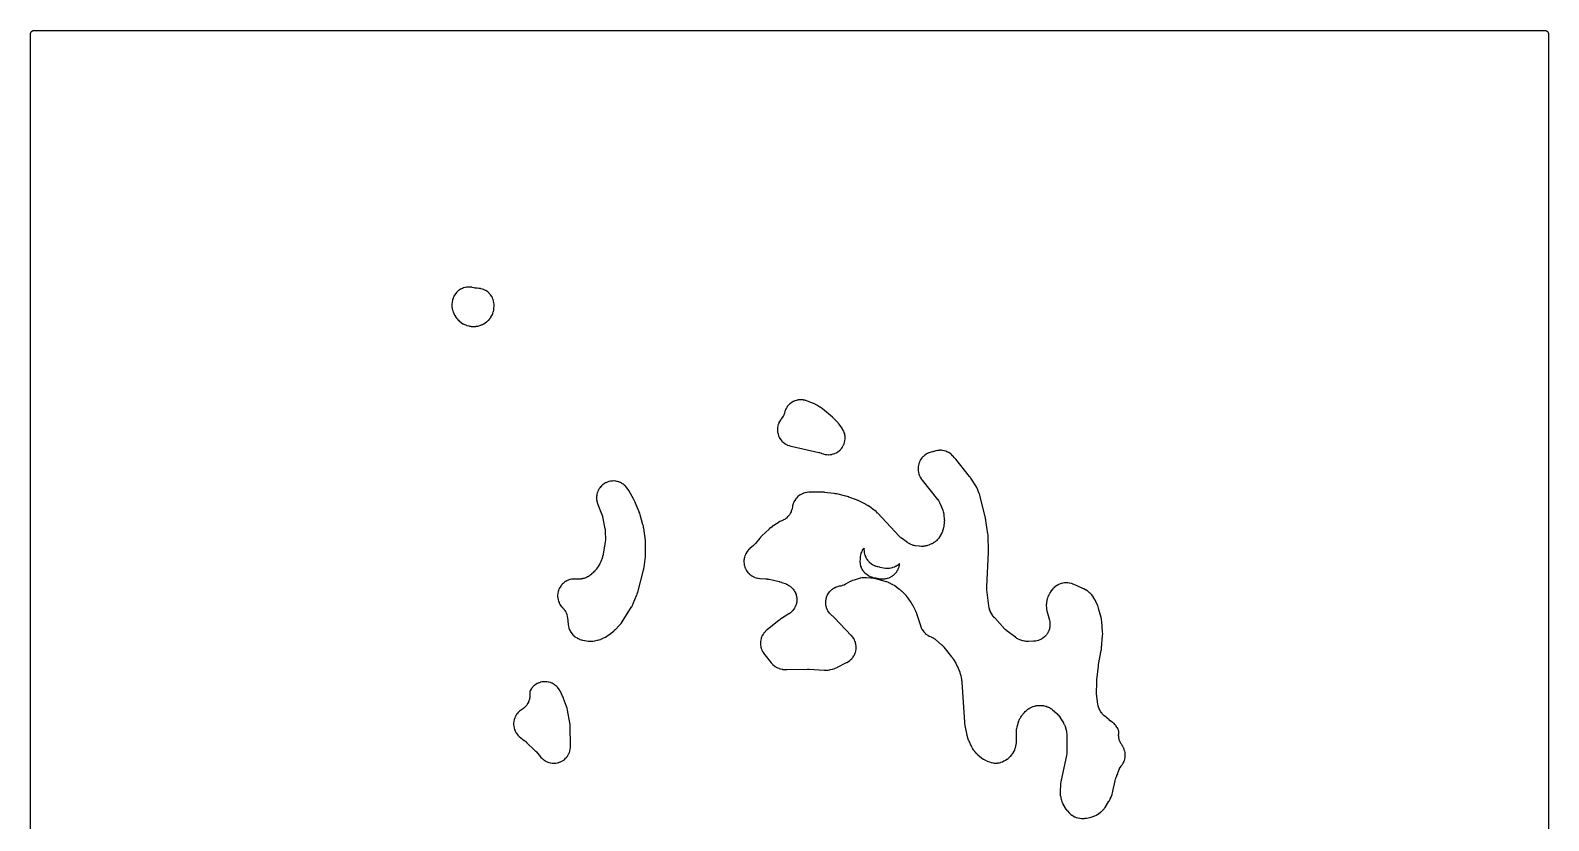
# Model space of a CAD drawing. Header units: millimetres. Extents: x 0 to 300, y 0 to 300.
# Drawn here: x -0.1 to 300.1, y 143.8 to 300.1 of the extents above; entities that cross this region are included whole.
import ezdxf

# ---------------------------------------------------------------- set-up
doc = ezdxf.new("R2010")
doc.units = ezdxf.units.MM
doc.layers.add('CUT', color=7, linetype='CONTINUOUS')

msp = doc.modelspace()

# ---------------------------------------------------------------- linework, layer by layer
at = {"layer": 'CUT'}
msp.add_lwpolyline([(-0.125, 3.375), (-0.125, 296.625), (-0.125, 299.3054), (-0.1202, 299.4033), (-0.1087, 299.4809), (-0.0896, 299.5569), (-0.0632, 299.6308), (-0.0297, 299.7017), (0.0106, 299.7689), (0.0573, 299.8319), (0.11, 299.89), (0.1681, 299.9427), (0.2311, 299.9894), (0.2983, 300.0297), (0.3692, 300.0632), (0.4431, 300.0896), (0.5191, 300.1087), (0.5967, 300.1202), (0.6946, 300.125), (299.3039, 300.125), (299.4018, 300.1202), (299.4794, 300.1087), (299.5555, 300.0896), (299.6293, 300.0632), (299.7002, 300.0297), (299.7674, 299.9894), (299.8304, 299.9427), (299.8885, 299.89), (299.9412, 299.8319), (299.9879, 299.7689), (300.0282, 299.7017), (300.0617, 299.6308), (300.0882, 299.5569), (300.1072, 299.4809), (300.1187, 299.4033), (300.1235, 299.3054), (300.1235, 0.6946)], dxfattribs=at)
for points in [[(83.515, 244.3424), (83.5294, 244.3049), (83.5894, 244.1589), (83.6045, 244.1246), (83.7545, 243.8055), (83.7896, 243.7395), (83.9187, 243.5231), (83.9601, 243.4608), (84.1697, 243.1773), (84.1926, 243.1477), (84.2323, 243.0991), (84.2545, 243.0732), (84.4693, 242.8334), (84.5171, 242.7847), (84.6854, 242.6278), (84.7373, 242.5835), (84.9915, 242.386), (85.0189, 242.3657), (85.0899, 242.3155), (85.121, 242.2946), (85.419, 242.1051), (85.4841, 242.0681), (85.7093, 241.9544), (85.7777, 241.9239), (86.107, 241.7965), (86.1423, 241.7838), (86.2134, 241.7603), (86.2517, 241.7487), (86.6152, 241.6492), (86.6933, 241.6321), (86.959, 241.5887), (87.0385, 241.58), (87.4148, 241.5586), (87.4547, 241.5574), (87.515, 241.5571), (87.5555, 241.558), (87.9371, 241.5768), (88.0177, 241.5851), (88.2873, 241.6274), (88.3666, 241.6443), (88.7355, 241.7434), (88.7743, 241.755), (88.8991, 241.7958), (88.9318, 241.8073), (89.2375, 241.9228), (89.3011, 241.9503), (89.5111, 242.0524), (89.5719, 242.0855), (89.7717, 242.2064), (89.8293, 242.2449), (90.0923, 242.4387), (90.1197, 242.4599), (90.149, 242.4836), (90.1802, 242.5103), (90.4679, 242.7703), (90.5258, 242.8286), (90.71, 243.0354), (90.7613, 243.0997), (90.9221, 243.3252), (90.9661, 243.3946), (91.151, 243.7242), (91.1862, 243.7954), (91.3248, 244.1173), (91.3515, 244.1891), (91.4291, 244.435), (91.4485, 244.509), (91.501, 244.7615), (91.5128, 244.8371), (91.5504, 245.196), (91.5534, 245.2342), (91.5684, 245.5116), (91.5695, 245.55), (91.5707, 245.9113), (91.5671, 245.9879), (91.542, 246.2449), (91.5307, 246.3207), (91.4799, 246.5738), (91.461, 246.6481), (91.3849, 246.8948), (91.3586, 246.9668), (91.2581, 247.2045), (91.2247, 247.2735), (91.1007, 247.5), (91.0606, 247.5653), (90.9144, 247.778), (90.8679, 247.839), (90.701, 248.0359), (90.6486, 248.0919), (90.4627, 248.271), (90.4049, 248.3214), (90.202, 248.4809), (90.1394, 248.5252), (89.9214, 248.6635), (89.8547, 248.7012), (89.6239, 248.8169), (89.5537, 248.8477), (89.3124, 248.9395), (89.2395, 248.9631), (88.9902, 249.0301), (88.9152, 249.0463), (88.6604, 249.0878), (88.5843, 249.0964), (88.2178, 249.1187), (88.1674, 249.1229), (87.9499, 249.1458), (87.8501, 249.1609), (87.6354, 249.203), (87.5861, 249.2138), (87.262, 249.2924), (87.1873, 249.3067), (86.9334, 249.3419), (86.8577, 249.3486), (86.6016, 249.3582), (86.5255, 249.3573), (86.2698, 249.3413), (86.1942, 249.3328), (85.9413, 249.2913), (85.8669, 249.2753), (85.6194, 249.2087), (85.5471, 249.1853), (85.3075, 249.0944), (85.2378, 249.0638), (85.0085, 248.9494), (84.9422, 248.912), (84.7255, 248.7753), (84.6633, 248.7315), (84.4614, 248.5737), (84.4039, 248.5239), (84.2187, 248.3467), (84.1665, 248.2915), (84, 248.0967), (83.9535, 248.0364), (83.8073, 247.826), (83.7671, 247.7614), (83.6427, 247.5374), (83.6091, 247.4691), (83.5077, 247.2337), (83.4811, 247.1624), (83.3736, 246.8228), (83.3536, 246.7456), (83.2753, 246.3628), (83.2631, 246.2804), (83.2373, 246.001), (83.2342, 245.9177), (83.2407, 245.5511), (83.2466, 245.4694), (83.2906, 245.1202), (83.3049, 245.041), (83.367, 244.7774), (83.3896, 244.7002)], [(148.6273, 223.6108), (148.5673, 223.5166), (148.4274, 223.3191), (148.394, 223.2744), (148.2493, 223.0899), (148.2062, 223.029), (148.0711, 222.8169), (148.0342, 222.7521), (147.9206, 222.5278), (147.8902, 222.4596), (147.7991, 222.2253), (147.7756, 222.1544), (147.708, 221.9123), (147.6914, 221.8395), (147.6479, 221.5919), (147.6386, 221.5178), (147.6196, 221.2671), (147.6176, 221.1925), (147.6232, 220.9411), (147.6286, 220.8667), (147.6589, 220.6171), (147.6715, 220.5435), (147.7261, 220.2981), (147.7459, 220.2262), (147.8243, 219.9873), (147.851, 219.9176), (147.9525, 219.6876), (147.986, 219.6208), (148.1095, 219.4019), (148.1493, 219.3387), (148.2938, 219.1329), (148.3396, 219.074), (148.5035, 218.8834), (148.5549, 218.8293), (148.7368, 218.6556), (148.7932, 218.6068), (148.9912, 218.4518), (149.0522, 218.4088), (149.2644, 218.274), (149.3293, 218.2371), (149.5537, 218.1238), (149.6219, 218.0935), (149.8564, 218.0027), (149.9272, 217.9792), (150.2663, 217.885), (150.3025, 217.8759), (155.8061, 216.6338), (155.8208, 216.6304), (155.8577, 216.6215), (155.9391, 216.5988), (156.2519, 216.4988), (156.3252, 216.4726), (156.3336, 216.4693), (156.3432, 216.4654), (156.3433, 216.4654), (156.3764, 216.453), (156.712, 216.3358), (156.7844, 216.3145), (157.0313, 216.255), (157.1054, 216.241), (157.357, 216.2062), (157.4321, 216.1996), (157.6859, 216.19), (157.7613, 216.1908), (158.0148, 216.2064), (158.0897, 216.2147), (158.3404, 216.2553), (158.4142, 216.271), (158.6596, 216.3363), (158.7315, 216.3592), (158.9692, 216.4484), (159.0384, 216.4784), (159.2662, 216.5908), (159.3321, 216.6274), (159.5476, 216.7618), (159.6096, 216.8048), (159.8107, 216.9599), (159.8681, 217.0088), (160.0529, 217.183), (160.1051, 217.2374), (160.2717, 217.4291), (160.3183, 217.4884), (160.4651, 217.6957), (160.5056, 217.7593), (160.6311, 217.9801), (160.6651, 218.0474), (160.7682, 218.2795), (160.7953, 218.3499), (160.8748, 218.5911), (160.8949, 218.6638), (160.9501, 218.9117), (160.9628, 218.986), (160.9933, 219.2381), (160.9986, 219.3134), (161.0038, 219.5673), (161.0017, 219.6427), (160.9817, 219.8959), (160.9721, 219.9706), (160.9272, 220.2206), (160.9102, 220.2941), (160.8408, 220.5384), (160.8166, 220.6098), (160.7232, 220.846), (160.6921, 220.9147), (160.5758, 221.1405), (160.538, 221.2057), (160.3448, 221.5041), (160.3235, 221.5352), (159.997, 221.9884), (159.9827, 222.0076), (159.8181, 222.2215), (159.7878, 222.2585), (159.6101, 222.4617), (159.594, 222.4794), (158.9293, 223.1928), (158.9132, 223.2096), (158.7278, 223.3967), (158.694, 223.4288), (158.4976, 223.6041), (158.48, 223.6194), (156.5544, 225.2351), (156.5323, 225.253), (156.3208, 225.4173), (156.2747, 225.4505), (156.0516, 225.5986), (156.0277, 225.6139), (155.4298, 225.9793), (155.4019, 225.9955), (155.1363, 226.1428), (155.0787, 226.1716), (154.8015, 226.2959), (154.7718, 226.3085), (153.5806, 226.783), (153.5399, 226.7979), (153.152, 226.9273), (153.0683, 226.95), (152.7826, 227.0102), (152.6968, 227.0233), (152.3904, 227.052), (152.3096, 227.0553), (152.0722, 227.0522), (151.9972, 227.0476), (151.746, 227.0194), (151.6718, 227.0073), (151.4245, 226.9545), (151.352, 226.9352), (151.1111, 226.8582), (151.0408, 226.8318), (150.8087, 226.7314), (150.7413, 226.6982), (150.5202, 226.5754), (150.4565, 226.5358), (150.2486, 226.3918), (150.1891, 226.346), (149.9964, 226.1822), (149.9417, 226.1308), (149.7661, 225.9487), (149.7168, 225.8922), (149.56, 225.6937), (149.5165, 225.6326), (149.3801, 225.4196), (149.3427, 225.3545), (149.228, 225.1291), (149.1973, 225.0606), (149.1054, 224.825), (149.0816, 224.7537), (149.0046, 224.4787), (148.9882, 224.4253), (148.9116, 224.1958), (148.8711, 224.0917), (148.7838, 223.8963), (148.7333, 223.7967)], [(141.5053, 196.8348), (141.4659, 196.7717), (141.3439, 196.5526), (141.3109, 196.4859), (141.2109, 196.256), (141.1846, 196.1864), (141.1076, 195.9478), (141.0882, 195.876), (141.0348, 195.631), (141.0226, 195.5576), (140.9935, 195.3086), (140.9885, 195.2343), (140.9838, 194.9837), (140.9861, 194.9093), (141.006, 194.6594), (141.0156, 194.5856), (141.0598, 194.3388), (141.0765, 194.2663), (141.1447, 194.025), (141.1685, 193.9545), (141.2599, 193.721), (141.2904, 193.6531), (141.4043, 193.4298), (141.4413, 193.3652), (141.5764, 193.1541), (141.6196, 193.0934), (141.7748, 192.8965), (141.8236, 192.8404), (141.9973, 192.6595), (142.0514, 192.6085), (142.242, 192.4455), (142.3008, 192.4), (142.5064, 192.2564), (142.5694, 192.2169), (142.788, 192.0941), (142.8546, 192.0609), (143.0842, 191.9601), (143.1537, 191.9336), (143.392, 191.8558), (143.4638, 191.8362), (143.7086, 191.782), (143.782, 191.7695), (144.1304, 191.7276), (144.1674, 191.7241), (145.318, 191.6425), (145.3595, 191.6388), (145.5601, 191.6172), (145.6015, 191.612), (145.6802, 191.6006), (145.7214, 191.5938), (145.9199, 191.5576), (145.9608, 191.5493), (147.9441, 191.1116), (147.9639, 191.1071), (148.0267, 191.092), (148.111, 191.0684), (148.4216, 190.9682), (148.487, 190.9449), (149.3099, 190.6231), (149.3626, 190.6009), (149.5885, 190.4992), (149.6903, 190.4471), (149.88, 190.3376), (149.9761, 190.2755), (150.1539, 190.1475), (150.2433, 190.0762), (150.4074, 189.931), (150.4891, 189.8511), (150.6379, 189.6902), (150.7112, 189.6025), (150.8431, 189.4275), (150.9072, 189.3329), (151.0209, 189.1456), (151.0753, 189.045), (151.1696, 188.8472), (151.2136, 188.7417), (151.2877, 188.5355), (151.3209, 188.4261), (151.3739, 188.2135), (151.396, 188.1013), (151.4274, 187.8845), (151.4382, 187.7706), (151.4477, 187.5518), (151.447, 187.4374), (151.4346, 187.2187), (151.4224, 187.105), (151.3881, 186.8886), (151.3646, 186.7767), (151.3088, 186.5648), (151.2742, 186.4558), (151.1975, 186.2506), (151.1521, 186.1457), (151.0552, 185.9492), (150.9996, 185.8493), (150.8835, 185.6635), (150.8181, 185.5696), (150.684, 185.3964), (150.6095, 185.3096), (150.4587, 185.1507), (150.3759, 185.0718), (150.2099, 184.9288), (150.1197, 184.8586), (149.9168, 184.7165), (149.8691, 184.6849), (148.4266, 183.7792), (148.4091, 183.7679), (148.213, 183.6371), (148.179, 183.6131), (147.9903, 183.4718), (147.9738, 183.4591), (145.5781, 181.5596), (145.5486, 181.535), (145.2764, 181.2958), (145.2213, 181.2422), (145.0452, 181.0526), (144.9958, 180.9938), (144.8396, 180.7874), (144.7965, 180.7238), (144.662, 180.5027), (144.6254, 180.4351), (144.5139, 180.2015), (144.4844, 180.1306), (144.3971, 179.8869), (144.3749, 179.8133), (144.3126, 179.5621), (144.2979, 179.4867), (144.2613, 179.2305), (144.2543, 179.154), (144.2438, 178.8954), (144.2446, 178.8185), (144.2602, 178.5602), (144.2688, 178.4838), (144.3104, 178.2284), (144.3266, 178.1532), (144.3939, 177.9033), (144.4176, 177.8302), (144.5097, 177.5883), (144.5407, 177.518), (144.6567, 177.2867), (144.6946, 177.2198), (144.8335, 177.0014), (144.8779, 176.9387), (145.1259, 176.6241), (145.1278, 176.6217), (146.3785, 175.048), (146.4013, 175.0207), (146.6174, 174.7734), (146.6658, 174.7229), (146.8366, 174.5604), (146.8894, 174.5146), (147.0745, 174.3685), (147.1313, 174.3277), (147.329, 174.1993), (147.3893, 174.1639), (147.5979, 174.0542), (147.6613, 174.0245), (147.8791, 173.9345), (147.9449, 173.9107), (148.1701, 173.8411), (148.2378, 173.8235), (148.5606, 173.7554), (148.595, 173.749), (148.693, 173.733), (148.728, 173.7281), (149.0587, 173.6898), (149.1291, 173.6849), (149.4619, 173.6774), (149.4972, 173.6774), (153.5257, 173.7741), (153.5422, 173.7743), (153.6181, 173.775), (153.6426, 173.775), (153.6856, 173.7745), (153.6958, 173.7743), (153.7494, 173.7732), (153.766, 173.7728), (153.8418, 173.7701), (153.8662, 173.7689), (153.9092, 173.7665), (153.9194, 173.7659), (156.8544, 173.5725), (156.892, 173.571), (157.2468, 173.5652), (157.3221, 173.5677), (157.5748, 173.5887), (157.6494, 173.5986), (157.9984, 173.6628), (158.0352, 173.6706), (158.4863, 173.7769), (158.5308, 173.7888), (158.9466, 173.9138), (159.033, 173.9457), (159.4306, 174.1201), (159.4722, 174.1399), (161.3001, 175.0777), (161.3328, 175.0955), (161.6363, 175.2705), (161.6988, 175.3108), (161.9025, 175.4564), (161.9607, 175.5025), (162.1492, 175.6673), (162.2027, 175.7189), (162.3741, 175.9014), (162.4223, 175.958), (162.5751, 176.1563), (162.6175, 176.2173), (162.7502, 176.4296), (162.7865, 176.4944), (162.8978, 176.7187), (162.9276, 176.7868), (163.0165, 177.0208), (163.0394, 177.0915), (163.105, 177.3331), (163.121, 177.4057), (163.1627, 177.6525), (163.1715, 177.7263), (163.1889, 177.9761), (163.1904, 178.0504), (163.1833, 178.3006), (163.1776, 178.3747), (163.1461, 178.6231), (163.1332, 178.6963), (163.0776, 178.9404), (163.0575, 179.0119), (162.9784, 179.2494), (162.9514, 179.3187), (162.8494, 179.5473), (162.8159, 179.6137), (162.6921, 179.8312), (162.6522, 179.894), (162.5077, 180.0984), (162.4619, 180.1569), (162.2327, 180.4219), (162.2077, 180.4494), (158.8751, 183.9418), (158.8504, 183.9666), (158.6123, 184.1941), (158.5597, 184.24), (158.4391, 184.3357), (158.3952, 184.3724), (158.2093, 184.5358), (158.1273, 184.6155), (157.9782, 184.7757), (157.9046, 184.8632), (157.7723, 185.0376), (157.7079, 185.132), (157.5936, 185.3188), (157.539, 185.4191), (157.4441, 185.6164), (157.3997, 185.7217), (157.325, 185.9275), (157.2915, 186.0368), (157.2377, 186.249), (157.2153, 186.3611), (157.1831, 186.5776), (157.172, 186.6913), (157.1616, 186.91), (157.1619, 187.0243), (157.1735, 187.2429), (157.1853, 187.3566), (157.2187, 187.573), (157.2418, 187.6849), (157.2967, 187.8968), (157.3309, 188.0059), (157.4068, 188.2112), (157.4517, 188.3163), (157.5477, 188.5131), (157.6029, 188.6131), (157.7182, 188.7992), (157.7832, 188.8932), (157.9165, 189.0669), (157.9905, 189.1539), (158.1406, 189.3134), (158.223, 189.3926), (158.3882, 189.5362), (158.4781, 189.6067), (158.6569, 189.7331), (158.7535, 189.7942), (158.944, 189.902), (159.0462, 189.9532), (159.2466, 190.0414), (159.3533, 190.0822), (159.5615, 190.1498), (159.6719, 190.1797), (159.9138, 190.2322), (159.9699, 190.2429), (160.1152, 190.267), (160.1868, 190.2824), (160.4252, 190.3458), (160.495, 190.3681), (160.7262, 190.4542), (160.7935, 190.4831), (161.104, 190.6342), (161.1365, 190.651), (162.0447, 191.1486), (162.1042, 191.1789), (162.3655, 191.3028), (162.4893, 191.3528), (162.7633, 191.4453), (162.8272, 191.4648), (164.0637, 191.8027), (164.1243, 191.8175), (164.3884, 191.8744), (164.5116, 191.8939), (164.7492, 191.9184), (164.8738, 191.9244), (165.1439, 191.9225), (165.2063, 191.9204), (166.1046, 191.865), (166.1235, 191.8637), (166.1932, 191.8582), (166.2555, 191.8516), (166.438, 191.8272), (166.5253, 191.812), (166.7071, 191.7731), (166.7592, 191.7606), (166.7917, 191.7521), (166.8026, 191.7491), (169.0486, 191.1329), (169.0641, 191.1285), (169.1032, 191.1172), (169.1891, 191.0885), (169.5182, 190.9641), (169.5951, 190.9318), (169.6038, 190.9278), (169.6125, 190.9237), (170.2639, 190.6146), (170.2789, 190.6074), (170.3166, 190.5888), (170.3988, 190.5441), (170.7106, 190.3573), (170.7828, 190.3103), (170.7909, 190.3045), (170.799, 190.2988), (171.6441, 189.6904), (171.6576, 189.6805), (171.6916, 189.6554), (171.7647, 189.5962), (172.0391, 189.355), (172.102, 189.2954), (172.109, 189.2882), (172.1159, 189.2811), (172.9197, 188.4436), (172.9335, 188.4291), (172.9767, 188.3824), (173.0329, 188.317), (173.2329, 188.0655), (173.2738, 188.0107), (173.9954, 186.9821), (174.0167, 186.9506), (174.1172, 186.7966), (174.1374, 186.7644), (174.1746, 186.7032), (174.1936, 186.6706), (174.2831, 186.5113), (174.3011, 186.478), (174.9143, 185.2963), (174.9215, 185.2822), (174.9394, 185.2465), (174.976, 185.1656), (175.1063, 184.8459), (175.1344, 184.7691), (175.1373, 184.7601), (175.1402, 184.7512), (175.8883, 182.3901), (175.901, 182.3533), (176.0297, 182.0093), (176.0607, 181.9379), (176.1773, 181.7029), (176.2155, 181.635), (176.3555, 181.4132), (176.4004, 181.3495), (176.5625, 181.1432), (176.6136, 181.0845), (176.7959, 180.8959), (176.8528, 180.8427), (177.0535, 180.6737), (177.1155, 180.6266), (177.3324, 180.4791), (177.399, 180.4386), (177.6298, 180.314), (177.7002, 180.2806), (178.0136, 180.1508), (178.0691, 180.1261), (178.3067, 180.0125), (178.4135, 179.9543), (178.6117, 179.8321), (178.7116, 179.7629), (178.9198, 179.6016), (178.9669, 179.5631), (180.0819, 178.5997), (180.0945, 178.5887), (180.126, 178.5606), (180.1937, 178.4952), (180.4459, 178.2303), (180.5032, 178.1653), (180.5095, 178.1576), (180.5158, 178.1499), (182.0492, 176.2387), (182.0743, 176.2062), (182.1928, 176.0471), (182.2168, 176.0137), (182.2612, 175.9493), (182.2839, 175.9151), (182.3907, 175.7479), (182.4122, 175.7129), (182.8725, 174.9309), (182.891, 174.8984), (182.9775, 174.7397), (182.9949, 174.7065), (183.027, 174.6428), (183.0433, 174.6091), (183.1192, 174.445), (183.1344, 174.4108), (183.6534, 173.186), (183.6609, 173.1679), (183.6879, 173.101), (183.7104, 173.0404), (183.7714, 172.8605), (183.7973, 172.7728), (183.8441, 172.5868), (183.8564, 172.5328), (183.8632, 172.4989), (183.8654, 172.4875), (184.0113, 171.7206), (184.0173, 171.6863), (184.0438, 171.5196), (184.0487, 171.4851), (184.0572, 171.419), (184.061, 171.3843), (184.0772, 171.2164), (184.0801, 171.1816), (184.5974, 163.302), (184.5994, 163.2776), (184.6264, 163.002), (184.6328, 162.9534), (184.6775, 162.6802), (184.6818, 162.6561), (185.0595, 160.7386), (185.0697, 160.6941), (185.1781, 160.2776), (185.2064, 160.1908), (185.3639, 159.7904), (185.3819, 159.7484), (186.0133, 158.3892), (186.0281, 158.3592), (186.1736, 158.079), (186.207, 158.021), (186.3282, 157.8307), (186.3667, 157.7759), (186.559, 157.5256), (186.58, 157.4995), (186.6762, 157.3851), (186.6998, 157.3583), (186.9285, 157.111), (186.9794, 157.0609), (187.2303, 156.8362), (187.2574, 156.813), (187.9636, 156.2379), (187.996, 156.2129), (188.3073, 155.9861), (188.3758, 155.9416), (188.6143, 155.8044), (188.6872, 155.7675), (189.0397, 155.6124), (189.0775, 155.5969), (189.5213, 155.4295), (189.5553, 155.4176), (189.8784, 155.3129), (189.9479, 155.2939), (190.1847, 155.2413), (190.2557, 155.229), (190.4964, 155.1991), (190.5682, 155.1936), (190.8107, 155.1865), (190.8827, 155.1879), (191.1248, 155.2038), (191.1964, 155.212), (191.4359, 155.2507), (191.5064, 155.2656), (191.7411, 155.3269), (191.8098, 155.3484), (192.0377, 155.4316), (192.1041, 155.4595), (192.4106, 155.6056), (192.4427, 155.6219), (192.7038, 155.7619), (192.7329, 155.7783), (193.0034, 155.9391), (193.0592, 155.9757), (193.2417, 156.1071), (193.2941, 156.1485), (193.4644, 156.2954), (193.5129, 156.3412), (193.7322, 156.5669), (193.755, 156.5913), (193.8806, 156.7326), (193.9036, 156.7596), (194.114, 157.0196), (194.156, 157.0768), (194.2884, 157.2757), (194.3249, 157.3366), (194.4381, 157.547), (194.4688, 157.611), (194.5619, 157.831), (194.5865, 157.8976), (194.6587, 158.1254), (194.6769, 158.1939), (194.7478, 158.5207), (194.7545, 158.5556), (194.8625, 159.1963), (194.8679, 159.2342), (194.9099, 159.5927), (194.9149, 159.669), (194.9206, 160.0299), (194.9202, 160.0681), (194.8786, 161.2717), (194.878, 161.3302), (194.8823, 161.5838), (194.8903, 161.7006), (194.917, 161.9233), (194.9369, 162.0386), (194.9928, 162.286), (195.0072, 162.3428), (195.2701, 163.2795), (195.2871, 163.3344), (195.3663, 163.5703), (195.4083, 163.6773), (195.499, 163.8778), (195.5516, 163.9799), (195.662, 164.1703), (195.7246, 164.2666), (195.8705, 164.4682), (195.9054, 164.5139), (196.4145, 165.1474), (196.4514, 165.191), (196.616, 165.376), (196.6962, 165.4575), (196.8575, 165.6058), (196.9454, 165.6788), (197.1436, 165.8273), (197.1902, 165.8604), (197.3522, 165.9696), (197.369, 165.9807), (197.4314, 166.0211), (197.4883, 166.0557), (197.6585, 166.1524), (197.7422, 166.1955), (197.9216, 166.2786), (197.9739, 166.3013), (198.007, 166.3147), (198.0181, 166.3191), (198.1071, 166.354), (198.1678, 166.3758), (198.4332, 166.4629), (198.5578, 166.4961), (198.7996, 166.546), (198.9271, 166.565), (199.2053, 166.5902), (199.2696, 166.5942), (199.5493, 166.6038), (199.612, 166.6042), (199.8839, 166.5984), (200.009, 166.5889), (200.2474, 166.5574), (200.3708, 166.5342), (200.6043, 166.4767), (200.7243, 166.44), (200.9796, 166.3464), (201.0379, 166.3231), (201.1042, 166.2946), (201.1585, 166.2695), (201.3906, 166.1548), (201.4948, 166.0962), (201.6883, 165.9738), (201.7858, 165.9047), (201.9889, 165.7441), (202.0348, 165.7059), (202.8701, 164.9712), (202.9125, 164.932), (203.0916, 164.7576), (203.1701, 164.673), (203.3121, 164.5035), (203.3816, 164.4114), (203.522, 164.2045), (203.5532, 164.156), (204.1628, 163.1515), (204.1947, 163.0954), (204.3259, 162.8488), (204.38, 162.7317), (204.4825, 162.4718), (204.5044, 162.4111), (204.6488, 161.9741), (204.6659, 161.9176), (204.7334, 161.6713), (204.7586, 161.5561), (204.7954, 161.3332), (204.8086, 161.216), (204.824, 160.9611), (204.8261, 160.9021), (204.8556, 157.468), (204.8544, 157.404), (204.8412, 157.1271), (204.8279, 156.9998), (204.7838, 156.7261), (204.7718, 156.6632), (203.7076, 151.8147), (203.7015, 151.7843), (203.6505, 151.4963), (203.6422, 151.4348), (203.6149, 151.1436), (203.6126, 151.1127), (203.5287, 149.526), (203.5277, 149.4878), (203.5268, 149.1271), (203.5304, 149.0507), (203.5557, 148.7942), (203.567, 148.7186), (203.6383, 148.365), (203.6468, 148.3277), (203.747, 147.9343), (203.7579, 147.8956), (203.8708, 147.5337), (203.8987, 147.4583), (204.0492, 147.1103), (204.0661, 147.0739), (204.2313, 146.7412), (204.25, 146.706), (204.4342, 146.3792), (204.4769, 146.312), (204.6322, 146.0936), (204.6817, 146.0313), (204.9298, 145.75), (204.9569, 145.7209), (205.337, 145.333), (205.3618, 145.3088), (205.6005, 145.0865), (205.6532, 145.0417), (205.8375, 144.899), (205.894, 144.8592), (206.0905, 144.7338), (206.1505, 144.6993), (206.3566, 144.5928), (206.4198, 144.5637), (206.6836, 144.4568), (206.7545, 144.432), (206.9873, 144.3635), (207.0586, 144.3462), (207.392, 144.2821), (207.4616, 144.2721), (207.7708, 144.242), (207.8381, 144.2384), (208.0652, 144.2365), (208.1326, 144.2389), (208.359, 144.2572), (208.4258, 144.2656), (208.7391, 144.319), (208.7722, 144.3254), (209.623, 144.5098), (209.6603, 144.5189), (210.0095, 144.6133), (210.0824, 144.637), (210.3238, 144.7292), (210.394, 144.7602), (210.7171, 144.9226), (210.751, 144.9407), (210.8523, 144.9983), (210.8865, 145.0189), (211.2036, 145.2216), (211.2685, 145.2681), (211.5624, 145.503), (211.593, 145.5287), (211.7085, 145.6314), (211.7333, 145.6544), (211.9619, 145.8765), (212.0082, 145.9257), (212.1568, 146.0984), (212.1986, 146.1515), (212.3843, 146.4106), (212.4034, 146.4385), (213.1786, 147.6287), (213.2014, 147.6661), (213.4062, 148.0239), (213.4452, 148.1022), (213.6074, 148.4811), (213.6235, 148.5218), (213.7971, 149.0017), (213.8062, 149.0284), (213.8873, 149.2817), (213.9025, 149.3361), (213.9646, 149.5947), (213.9707, 149.6222), (214.3837, 151.6751), (214.3992, 151.7414), (214.4745, 152.0264), (214.517, 152.1557), (214.6258, 152.4297), (214.6528, 152.4922), (214.7466, 152.6927), (214.7622, 152.7286), (214.9012, 153.0707), (214.9269, 153.1446), (215.0174, 153.4558), (215.0338, 153.5075), (215.11, 153.7298), (215.1501, 153.8306), (215.2359, 154.0199), (215.2854, 154.1164), (215.3888, 154.2967), (215.4472, 154.3881), (215.583, 154.5799), (215.6154, 154.6234), (215.765, 154.8147), (215.8074, 154.8747), (215.9402, 155.0832), (215.9766, 155.147), (216.0887, 155.3673), (216.1188, 155.4343), (216.2091, 155.6645), (216.2326, 155.734), (216.3002, 155.9718), (216.3169, 156.0433), (216.3613, 156.2865), (216.371, 156.3593), (216.3918, 156.6057), (216.3944, 156.679), (216.3913, 156.9262), (216.3868, 156.9995), (216.3599, 157.2453), (216.3484, 157.3178), (216.2978, 157.5598), (216.2794, 157.6308), (216.2058, 157.8669), (216.1805, 157.9358), (216.0845, 158.1636), (216.0527, 158.2298), (215.9351, 158.4473), (215.8972, 158.5101), (215.822, 158.6218), (215.7919, 158.669), (215.7616, 158.7193), (215.7201, 158.7809), (215.6945, 158.8153), (215.6326, 158.9073), (215.517, 159.0986), (215.4643, 159.1963), (215.3725, 159.3882), (215.3296, 159.4905), (215.2569, 159.6904), (215.2241, 159.7965), (215.1712, 160.0025), (215.1489, 160.1112), (215.1163, 160.3214), (215.1047, 160.4318), (215.0927, 160.6442), (215.0919, 160.7552), (215.1006, 160.9677), (215.1105, 161.0782), (215.1264, 161.1919), (215.1333, 161.274), (215.1313, 161.3562), (215.1205, 161.4378), (215.1009, 161.5177), (215.0606, 161.6504), (215.0357, 161.72), (214.9406, 161.95), (214.909, 162.0169), (214.792, 162.2366), (214.7541, 162.3), (214.6163, 162.5073), (214.5725, 162.5668), (214.4152, 162.7597), (214.3658, 162.8147), (214.1905, 162.9914), (214.136, 163.0413), (213.9444, 163.2002), (213.8853, 163.2445), (213.5426, 163.4765), (213.4895, 163.5147), (213.2386, 163.7064), (213.1878, 163.7476), (212.2966, 164.5132), (212.2837, 164.5245), (212.2514, 164.5531), (212.1822, 164.6198), (211.9245, 164.89), (211.866, 164.9564), (211.8595, 164.9643), (211.8532, 164.9722), (211.7415, 165.1117), (211.7093, 165.1538), (211.5741, 165.3398), (211.5158, 165.4284), (211.4121, 165.6032), (211.3623, 165.6969), (211.2639, 165.9046), (211.2423, 165.9531), (211.2177, 166.0119), (211.2002, 166.0566), (211.1281, 166.2518), (211.0987, 166.3432), (211.0497, 166.5205), (211.0281, 166.6141), (210.9898, 166.8186), (210.982, 166.866), (210.7686, 168.3487), (210.7659, 168.3684), (210.758, 168.431), (210.7505, 168.5165), (210.7344, 168.8354), (210.733, 168.9033), (210.7549, 171.2375), (210.7552, 171.2559), (210.7574, 171.3424), (210.7585, 171.3708), (210.7607, 171.415), (210.7613, 171.425), (210.7648, 171.4846), (210.766, 171.5028), (210.7725, 171.5886), (210.7749, 171.6168), (210.7794, 171.6611), (210.7804, 171.6711), (211.0735, 174.3579), (211.0758, 174.3774), (211.0878, 174.4719), (211.0904, 174.4914), (211.096, 174.5305), (211.0995, 174.5531), (211.1175, 174.6619), (211.1214, 174.6844), (211.6342, 177.4517), (211.6373, 177.4694), (211.6697, 177.6704), (211.6746, 177.7062), (211.6974, 177.9095), (211.6992, 177.9275), (211.9183, 180.4027), (211.9205, 180.4342), (211.9344, 180.7318), (211.9347, 180.795), (211.9238, 181.0927), (211.922, 181.1242), (211.7611, 183.1834), (211.7574, 183.2196), (211.7142, 183.5605), (211.7016, 183.6322), (211.626, 183.9673), (211.6171, 184.0027), (211.123, 185.7893), (211.1146, 185.8176), (211.0299, 186.0832), (211.0098, 186.1387), (210.9047, 186.3968), (210.8931, 186.424), (210.5758, 187.1242), (210.5683, 187.1403), (210.4816, 187.3205), (210.4655, 187.3521), (210.3704, 187.5281), (210.3618, 187.5436), (210.1905, 187.8437), (210.1702, 187.8773), (209.9709, 188.1883), (209.9252, 188.252), (209.7607, 188.4583), (209.7087, 188.517), (209.4499, 188.7805), (209.4217, 188.8078), (209.2533, 188.9625), (209.2218, 188.9898), (208.9186, 189.239), (208.8515, 189.2883), (208.6168, 189.4416), (208.5447, 189.4832), (208.1945, 189.6605), (208.1569, 189.6783), (206.2974, 190.4954), (206.2757, 190.5046), (206.0295, 190.6038), (205.9854, 190.62), (205.7607, 190.6948), (205.7031, 190.7115), (205.3865, 190.7897), (205.3148, 190.8038), (205.0712, 190.8397), (204.9985, 190.8468), (204.7526, 190.8591), (204.6795, 190.8592), (204.4336, 190.8478), (204.3608, 190.8409), (204.1171, 190.806), (204.0454, 190.7921), (203.8062, 190.7339), (203.7361, 190.7133), (203.5036, 190.6324), (203.4358, 190.6051), (203.2121, 190.5022), (203.1473, 190.4685), (202.9345, 190.3446), (202.8732, 190.3049), (202.5935, 190.1037), (202.5643, 190.0816), (202.5619, 190.0797), (202.5441, 190.0651), (202.3447, 189.8965), (202.3104, 189.8657), (202.1389, 189.7018), (202.0984, 189.6601), (201.8883, 189.426), (201.8439, 189.3717), (201.7031, 189.1823), (201.6639, 189.1242), (201.4921, 188.8422), (201.4745, 188.8118), (201.3234, 188.5358), (201.3042, 188.4983), (201.1329, 188.1396), (201.1008, 188.0616), (201.0076, 187.7935), (200.9844, 187.7124), (200.8962, 187.3249), (200.888, 187.2835), (200.8369, 186.9818), (200.8321, 186.9497), (200.7939, 186.6463), (200.7885, 186.5817), (200.7798, 186.3633), (200.7799, 186.2985), (200.7921, 186.0307), (200.7978, 185.966), (200.8328, 185.6999), (200.844, 185.6359), (200.9096, 185.337), (200.9173, 185.3054), (201.3991, 183.4861), (201.4123, 183.4307), (201.4635, 183.1892), (201.4815, 183.0768), (201.5052, 182.8598), (201.5119, 182.7461), (201.5139, 182.5279), (201.5092, 182.4141), (201.4893, 182.1967), (201.4733, 182.0839), (201.4319, 181.8697), (201.4047, 181.7591), (201.3421, 181.55), (201.304, 181.4426), (201.2208, 181.2409), (201.1722, 181.1379), (201.0693, 180.9454), (201.0107, 180.8478), (200.8891, 180.6665), (200.8209, 180.5752), (200.6819, 180.407), (200.605, 180.323), (200.4498, 180.1695), (200.3649, 180.0936), (200.1952, 179.9563), (200.1032, 179.8892), (199.9206, 179.7697), (199.8223, 179.7121), (199.6287, 179.6113), (199.5252, 179.5638), (199.3225, 179.4829), (199.2148, 179.446), (199.005, 179.3857), (198.8941, 179.3597), (198.6794, 179.3206), (198.5664, 179.3058), (198.3205, 179.2861), (198.2636, 179.283), (197.263, 179.2529), (197.2019, 179.2527), (196.9374, 179.2589), (196.8157, 179.2684), (196.5837, 179.2988), (196.4637, 179.3212), (196.2066, 179.3836), (196.1477, 179.3996), (195.7784, 179.5104), (195.7298, 179.5262), (195.5208, 179.5992), (195.4259, 179.6373), (195.2476, 179.7182), (195.1565, 179.7646), (194.9861, 179.8611), (194.8996, 179.9155), (194.7175, 180.0415), (194.6762, 180.0715), (193.0416, 181.3148), (193.0291, 181.3245), (192.9975, 181.3492), (192.9294, 181.4069), (192.6739, 181.6414), (192.6154, 181.6991), (192.6089, 181.7061), (192.6025, 181.7129), (190.5727, 183.901), (190.5284, 183.9516), (190.3433, 184.1764), (190.2642, 184.285), (190.1068, 184.5301), (190.0721, 184.5877), (189.835, 185.0099), (189.8089, 185.059), (189.7012, 185.2747), (189.6565, 185.3765), (189.5803, 185.5756), (189.5457, 185.6813), (189.4893, 185.8869), (189.4651, 185.9954), (189.4243, 186.233), (189.4162, 186.288), (189.0254, 189.4938), (189.0237, 189.5094), (189.0194, 189.5487), (189.0133, 189.6367), (189.003, 189.9793), (189.0035, 190.0605), (189.0038, 190.0699), (189.0043, 190.0792), (189.3413, 196.9101), (189.3418, 196.9239), (189.3471, 197.0924), (189.3474, 197.1215), (189.3463, 197.2758), (189.3461, 197.2901), (189.2774, 199.94), (189.2764, 199.9632), (189.2617, 200.2249), (189.2576, 200.2711), (189.2269, 200.5314), (189.2238, 200.5544), (188.832, 203.1822), (188.8294, 203.1987), (188.7975, 203.3846), (188.7911, 203.4173), (188.7511, 203.6016), (188.7474, 203.6179), (187.712, 207.9272), (187.7061, 207.9503), (187.6348, 208.2107), (187.6208, 208.2563), (187.5333, 208.5117), (187.5252, 208.5341), (187.2734, 209.2001), (187.2575, 209.2388), (187.0978, 209.5997), (187.0598, 209.6743), (186.8614, 210.0153), (186.8394, 210.0509), (185.8676, 211.5282), (185.8577, 211.5428), (185.7442, 211.7069), (185.7235, 211.7355), (185.6025, 211.8941), (185.5916, 211.908), (182.8895, 215.2856), (182.8798, 215.2976), (182.7684, 215.4311), (182.7482, 215.4544), (182.6315, 215.5833), (182.6211, 215.5946), (182.2861, 215.9502), (182.2602, 215.9763), (182.01, 216.2173), (181.9546, 216.2657), (181.76, 216.4197), (181.7002, 216.4626), (181.4916, 216.5971), (181.4279, 216.6339), (181.2073, 216.7476), (181.1403, 216.7781), (180.9097, 216.8699), (180.8401, 216.8937), (180.6017, 216.9628), (180.5301, 216.9798), (180.2862, 217.0254), (180.2132, 217.0354), (179.9661, 217.0572), (179.8925, 217.0601), (179.6444, 217.0579), (179.5708, 217.0537), (179.3241, 217.0274), (179.2513, 217.0161), (179.0083, 216.9661), (178.937, 216.9478), (178.5505, 216.8283), (178.5335, 216.8229), (178.4887, 216.8078), (178.4451, 216.7942), (178.3741, 216.7735), (178.3487, 216.7665), (178.3084, 216.7557), (178.2993, 216.7534), (178.0166, 216.6806), (177.9795, 216.6701), (177.6323, 216.5617), (177.5599, 216.535), (177.3209, 216.4328), (177.2516, 216.3988), (177.0242, 216.2729), (176.9587, 216.2322), (176.7453, 216.0839), (176.6843, 216.0367), (176.487, 215.8675), (176.431, 215.8143), (176.2519, 215.626), (176.2017, 215.5675), (176.0426, 215.362), (175.9985, 215.2986), (175.8611, 215.0781), (175.8236, 215.0106), (175.7093, 214.7772), (175.6789, 214.7063), (175.5888, 214.4625), (175.5658, 214.3889), (175.5008, 214.1372), (175.4854, 214.0616), (175.4463, 213.8047), (175.4386, 213.7279), (175.423, 213.411), (175.423, 213.3359), (175.4376, 213.0411), (175.4447, 212.9684), (175.4804, 212.725), (175.4945, 212.6533), (175.5534, 212.4145), (175.5743, 212.3445), (175.6558, 212.1124), (175.6833, 212.0447), (175.7868, 211.8215), (175.8206, 211.7568), (175.945, 211.5446), (175.985, 211.4834), (176.1868, 211.2045), (176.2089, 211.1754), (179.2699, 207.3461), (179.3031, 207.3025), (179.4422, 207.1101), (179.5021, 207.0184), (179.6083, 206.8372), (179.659, 206.7401), (179.7588, 206.5248), (179.7807, 206.4745), (180.2993, 205.1976), (180.3192, 205.1452), (180.3994, 204.916), (180.4312, 204.8085), (180.4819, 204.5998), (180.5029, 204.4897), (180.5368, 204.2492), (180.5432, 204.1935), (180.6062, 203.5007), (180.6095, 203.4536), (180.6196, 203.2492), (180.6203, 203.1548), (180.6142, 202.9739), (180.6071, 202.8797), (180.5833, 202.6765), (180.5769, 202.6297), (180.427, 201.6891), (180.4174, 201.6366), (180.3704, 201.4103), (180.3438, 201.3069), (180.2837, 201.1115), (180.2476, 201.0111), (180.1694, 200.8222), (180.1241, 200.7256), (180.0162, 200.5211), (179.9901, 200.4745), (179.6879, 199.9618), (179.6564, 199.9113), (179.5141, 199.6964), (179.4433, 199.6007), (179.2983, 199.4248), (179.2179, 199.337), (179.0553, 199.1772), (178.9663, 199.0983), (178.7879, 198.9562), (178.6911, 198.887), (178.4989, 198.7644), (178.3954, 198.7057), (178.1648, 198.5904), (178.1109, 198.5651), (177.6031, 198.3436), (177.5476, 198.3211), (177.3048, 198.23), (177.1907, 198.1939), (176.9687, 198.1363), (176.8514, 198.1123), (176.5949, 198.0739), (176.5355, 198.0666), (176.4973, 198.0629), (176.4308, 198.0584), (176.1423, 198.0476), (176.009, 198.0503), (175.7212, 198.0732), (175.655, 198.0804), (174.911, 198.1836), (174.859, 198.192), (174.6349, 198.2337), (174.5325, 198.2577), (174.3386, 198.3127), (174.2388, 198.346), (174.0261, 198.4282), (173.9775, 198.4482), (173.9395, 198.465), (173.8816, 198.4924), (173.6345, 198.6183), (173.5238, 198.6827), (173.2923, 198.8355), (173.2398, 198.8723), (172.1513, 199.6821), (172.1382, 199.692), (172.1051, 199.7173), (172.0339, 199.7767), (171.7669, 200.0182), (171.7059, 200.0778), (171.699, 200.0849), (171.6923, 200.0921), (167.4592, 204.6184), (167.4335, 204.6446), (167.1856, 204.8853), (167.1306, 204.9337), (166.8607, 205.1494), (166.8315, 205.1716), (165.7882, 205.9258), (165.7653, 205.9417), (165.5031, 206.117), (165.4556, 206.1463), (165.1812, 206.3018), (165.1567, 206.3151), (163.8396, 206.9992), (163.8179, 207.01), (163.5716, 207.1281), (163.5274, 207.1476), (163.2741, 207.2498), (163.2516, 207.2585), (161.7245, 207.8191), (161.7029, 207.8267), (161.4574, 207.9085), (161.4136, 207.9216), (161.1636, 207.9885), (161.1414, 207.9941), (159.336, 208.4194), (159.3159, 208.4238), (159.0889, 208.4709), (159.0485, 208.4781), (158.8192, 208.5128), (158.7989, 208.5156), (156.9417, 208.746), (156.9203, 208.7483), (156.6781, 208.7714), (156.6352, 208.7743), (156.3921, 208.7836), (156.3706, 208.7841), (154.4885, 208.8032), (154.4603, 208.8029), (154.195, 208.7958), (154.1389, 208.7922), (153.8748, 208.7655), (153.8469, 208.7621), (153.4956, 208.7133), (153.4585, 208.7072), (153.1102, 208.6411), (153.0371, 208.6235), (152.7941, 208.5519), (152.7231, 208.5271), (152.4884, 208.4319), (152.4202, 208.4002), (152.196, 208.2822), (152.1313, 208.244), (151.9199, 208.1044), (151.8593, 208.0599), (151.6627, 207.9002), (151.6068, 207.8499), (151.4269, 207.6715), (151.3762, 207.616), (151.2149, 207.4207), (151.17, 207.3604), (151.0287, 207.1501), (150.99, 207.0857), (150.8702, 206.8625), (150.838, 206.7946), (150.7409, 206.5606), (150.7155, 206.4898), (150.642, 206.2474), (150.6238, 206.1745), (150.5695, 205.9004), (150.5631, 205.8635), (150.528, 205.6252), (150.506, 205.514), (150.4531, 205.3033), (150.4201, 205.1949), (150.3466, 204.9905), (150.303, 204.8859), (150.2095, 204.6898), (150.1557, 204.59), (150.0433, 204.4042), (149.9798, 204.3102), (149.8495, 204.1365), (149.777, 204.0493), (149.63, 203.8894), (149.5493, 203.8099), (149.3871, 203.6653), (149.2989, 203.5942), (149.1232, 203.4665), (149.0283, 203.4045), (148.8408, 203.2949), (148.7402, 203.2426), (148.5976, 203.1773), (148.5952, 203.1762), (148.1759, 202.9824), (148.1106, 202.9483), (147.8003, 202.7665), (147.7679, 202.7464), (146.5733, 201.9638), (146.5447, 201.9441), (146.2796, 201.7526), (146.2253, 201.7094), (145.9788, 201.4945), (145.9532, 201.4711), (144.5606, 200.1407), (144.5437, 200.1241), (144.356, 199.9332), (144.3239, 199.8984), (144.1485, 199.6963), (144.1332, 199.6782), (143.2977, 198.6525), (143.2879, 198.6406), (143.2629, 198.6108), (143.2048, 198.5465), (142.9696, 198.3055), (142.912, 198.2504), (142.905, 198.2443), (142.8982, 198.2382), (142.1864, 197.6144), (142.159, 197.5892), (141.9067, 197.3452), (141.8558, 197.2909), (141.6935, 197.0999), (141.6481, 197.0408)], [(105.6927, 185.1652), (105.743, 185.0695), (105.8305, 184.882), (105.8714, 184.782), (105.9408, 184.587), (105.9721, 184.4836), (106.0227, 184.2829), (106.0441, 184.177), (106.0795, 183.9457), (106.0864, 183.8921), (106.2176, 182.6433), (106.2223, 182.6068), (106.2751, 182.264), (106.2899, 182.1919), (106.3511, 181.9518), (106.3728, 181.8815), (106.457, 181.6484), (106.4853, 181.5806), (106.5916, 181.3567), (106.6264, 181.2919), (106.7538, 181.0794), (106.7947, 181.0182), (106.9421, 180.819), (106.9887, 180.7621), (107.1547, 180.5781), (107.2066, 180.5259), (107.3896, 180.3588), (107.4462, 180.3119), (107.6445, 180.1633), (107.7055, 180.1221), (108.0018, 179.9419), (108.0337, 179.9236), (108.1527, 179.8589), (108.1843, 179.8427), (108.486, 179.6965), (108.5513, 179.6686), (108.7757, 179.5847), (108.8434, 179.563), (109.0746, 179.5005), (109.144, 179.4852), (109.4743, 179.4284), (109.5095, 179.4232), (110.2158, 179.3354), (110.2563, 179.3315), (110.6385, 179.3047), (110.7197, 179.3033), (110.9932, 179.3134), (111.0742, 179.3207), (111.4533, 179.3757), (111.4934, 179.3826), (111.9855, 179.481), (112.0177, 179.4882), (112.3193, 179.5622), (112.3826, 179.5807), (112.5928, 179.6521), (112.6541, 179.6759), (112.9385, 179.8009), (112.9684, 179.8148), (113.5555, 180.1039), (113.5888, 180.1213), (113.8985, 180.2933), (113.9623, 180.3329), (114.2534, 180.5346), (114.2838, 180.5568), (115.0817, 181.17), (115.1042, 181.188), (115.3136, 181.3619), (115.3565, 181.4005), (115.5521, 181.5898), (115.5724, 181.6102), (116.3802, 182.4539), (116.4062, 182.4825), (116.6449, 182.7588), (116.6925, 182.8199), (116.9019, 183.1189), (116.9233, 183.1512), (118.7717, 186.1009), (118.7875, 186.1273), (118.9316, 186.3795), (118.96, 186.4341), (119.0832, 186.6971), (119.0957, 186.7253), (119.7664, 188.3218), (119.7763, 188.3468), (119.8838, 188.6303), (119.9011, 188.6811), (119.9883, 188.9716), (119.9955, 188.9974), (121.1415, 193.3676), (121.1469, 193.3898), (121.2047, 193.6405), (121.2136, 193.6852), (121.2563, 193.9389), (121.2597, 193.9614), (121.4794, 195.559), (121.4823, 195.5831), (121.5109, 195.8557), (121.5144, 195.904), (121.5257, 196.1779), (121.5263, 196.2021), (121.5469, 198.4991), (121.5467, 198.5269), (121.538, 198.842), (121.5344, 198.8976), (121.5026, 199.2111), (121.4993, 199.2388), (121.1608, 201.6799), (121.1569, 201.7046), (121.1089, 201.9833), (121.0988, 202.0323), (121.0325, 202.3073), (121.0262, 202.3315), (120.4889, 204.2768), (120.4823, 204.2995), (120.4031, 204.5549), (120.3877, 204.5997), (120.2927, 204.8497), (120.284, 204.8717), (119.4968, 206.7652), (119.4872, 206.7872), (119.3753, 207.0341), (119.3541, 207.0772), (119.2268, 207.3166), (119.2152, 207.3376), (118.216, 209.0817), (118.2037, 209.1024), (118.0615, 209.3333), (118.0351, 209.3734), (117.887, 209.5831), (117.8494, 209.632), (117.6274, 209.8976), (117.5762, 209.953), (117.3949, 210.1307), (117.3385, 210.1808), (117.1404, 210.3397), (117.0793, 210.3839), (116.8665, 210.5224), (116.8013, 210.5603), (116.5758, 210.6771), (116.5072, 210.7084), (116.2713, 210.8022), (116.1999, 210.8265), (115.9558, 210.8965), (115.8824, 210.9137), (115.6326, 210.9591), (115.5578, 210.9689), (115.3047, 210.9894), (115.2293, 210.9917), (114.9754, 210.987), (114.9002, 210.9819), (114.6481, 210.9521), (114.5737, 210.9395), (114.3257, 210.8848), (114.253, 210.865), (114.0117, 210.786), (113.9413, 210.759), (113.7089, 210.6565), (113.6415, 210.6227), (113.4205, 210.4977), (113.3568, 210.4574), (113.1492, 210.3111), (113.0898, 210.2647), (112.8978, 210.0985), (112.8433, 210.0465), (112.6686, 209.8621), (112.6196, 209.8049), (112.4641, 209.6041), (112.4209, 209.5423), (112.286, 209.3272), (112.2492, 209.2614), (112.1363, 209.0339), (112.1062, 208.9648), (112.0164, 208.7273), (111.9933, 208.6555), (111.9274, 208.4102), (111.9115, 208.3366), (111.8703, 208.086), (111.8618, 208.0111), (111.8456, 207.7577), (111.8446, 207.6823), (111.8536, 207.4285), (111.86, 207.3534), (111.8941, 207.1017), (111.9079, 207.0276), (111.9668, 206.7806), (111.9879, 206.7082), (112.1042, 206.3724), (112.1174, 206.3371), (112.8471, 204.5249), (112.8534, 204.5089), (112.869, 204.4685), (112.8998, 204.3771), (113.0045, 204.0174), (113.026, 203.9312), (113.0281, 203.9212), (113.0301, 203.9112), (113.5046, 201.525), (113.5077, 201.5085), (113.5154, 201.4668), (113.5286, 201.3732), (113.5647, 201.0081), (113.57, 200.9213), (113.5702, 200.9113), (113.5704, 200.9013), (113.5899, 199.4683), (113.59, 199.4521), (113.59, 199.4113), (113.5863, 199.3205), (113.558, 198.9686), (113.5482, 198.8855), (113.5467, 198.8759), (113.5452, 198.8664), (113.1696, 196.5703), (113.1665, 196.5525), (113.1585, 196.5079), (113.1363, 196.4095), (113.033, 196.0312), (113.0049, 195.9426), (113.0012, 195.9326), (112.9976, 195.9226), (112.6632, 195.0271), (112.6381, 194.9655), (112.5218, 194.7022), (112.4612, 194.584), (112.3151, 194.336), (112.2797, 194.2798), (111.8396, 193.6234), (111.8006, 193.5688), (111.6248, 193.3374), (111.5375, 193.2355), (111.3358, 193.0264), (111.2878, 192.9794), (110.8213, 192.5496), (110.806, 192.5358), (110.7494, 192.4854), (110.6973, 192.4418), (110.5404, 192.3183), (110.4625, 192.2621), (110.2941, 192.1512), (110.2448, 192.1204), (110.2134, 192.102), (110.2029, 192.0959), (110.1159, 192.046), (110.0624, 192.0172), (109.8278, 191.8987), (109.7167, 191.8498), (109.4992, 191.7677), (109.3835, 191.7309), (109.1586, 191.6723), (109.0397, 191.6481), (108.7796, 191.6093), (108.7194, 191.6019), (108.5323, 191.5841), (108.4851, 191.5806), (108.2806, 191.5697), (108.186, 191.5686), (107.9813, 191.5747), (107.9341, 191.577), (107.5715, 191.6029), (107.4983, 191.6046), (107.2517, 191.5983), (107.1786, 191.5929), (106.9337, 191.563), (106.8615, 191.5506), (106.6206, 191.4972), (106.55, 191.4779), (106.3154, 191.4016), (106.2469, 191.3756), (106.0207, 191.2771), (105.955, 191.2446), (105.7394, 191.1247), (105.6771, 191.0861), (105.474, 190.946), (105.4158, 190.9016), (105.2271, 190.7426), (105.1735, 190.6928), (105.0009, 190.5164), (104.9523, 190.4616), (104.7976, 190.2694), (104.7545, 190.2102), (104.619, 190.004), (104.5817, 189.941), (104.4667, 189.7227), (104.4357, 189.6563), (104.3422, 189.428), (104.3178, 189.359), (104.2467, 189.1227), (104.229, 189.0516), (104.181, 188.8096), (104.1702, 188.7372), (104.1457, 188.4916), (104.142, 188.4185), (104.1412, 188.1718), (104.1446, 188.0986), (104.1676, 187.853), (104.1779, 187.7804), (104.2245, 187.5381), (104.2417, 187.467), (104.3114, 187.2303), (104.3354, 187.1611), (104.4276, 186.9322), (104.4581, 186.8657), (104.5719, 186.6467), (104.6087, 186.5834), (104.743, 186.3764), (104.7858, 186.317), (104.9393, 186.1239), (104.9876, 186.0688), (105.1491, 185.9017), (105.1857, 185.862), (105.3402, 185.6862), (105.4075, 185.6018), (105.5288, 185.434), (105.5879, 185.3436)], [(164.7288, 197.4648), (164.738, 197.2057), (164.7444, 197.129), (164.7785, 196.8719), (164.7922, 196.7962), (164.8508, 196.5436), (164.8718, 196.4696), (164.9544, 196.2238), (164.9824, 196.1521), (165.0882, 195.9154), (165.1229, 195.8467), (165.251, 195.6212), (165.2922, 195.5562), (165.4414, 195.3441), (165.4886, 195.2834), (165.6575, 195.0866), (165.7103, 195.0307), (165.8973, 194.851), (165.9553, 194.8004), (166.1587, 194.6396), (166.2213, 194.5948), (166.4392, 194.4542), (166.5058, 194.4157), (166.7361, 194.2967), (166.8062, 194.2647), (167.0469, 194.1684), (167.1197, 194.1433), (167.3686, 194.0706), (167.4434, 194.0526), (167.8187, 193.9812), (167.8449, 193.9767), (167.8811, 193.9711), (167.9083, 193.9665), (167.9511, 193.9588), (167.9607, 193.957), (168.5815, 193.8404), (168.6112, 193.8354), (169.0001, 193.7774), (169.0775, 193.7696), (169.339, 193.7563), (169.4168, 193.7561), (169.6783, 193.7683), (169.7557, 193.7756), (170.0149, 193.8131), (170.0912, 193.8279), (170.3455, 193.8904), (170.42, 193.9125), (170.6671, 193.9994), (170.7391, 194.0287), (170.9765, 194.1391), (171.0453, 194.1752), (171.271, 194.3081), (171.3359, 194.3508), (171.5476, 194.505), (171.6081, 194.5537), (171.7258, 194.6583), (171.7181, 194.5436), (171.7097, 194.4702), (171.6692, 194.2248), (171.6536, 194.1526), (171.5895, 193.9122), (171.567, 193.8419), (171.4798, 193.6089), (171.4506, 193.5411), (171.3412, 193.3176), (171.3056, 193.2529), (171.175, 193.0412), (171.1333, 192.9803), (170.9828, 192.7822), (170.9353, 192.7256), (170.7663, 192.543), (170.7136, 192.4913), (170.5277, 192.3261), (170.4702, 192.2797), (170.2691, 192.1332), (170.2074, 192.0927), (169.993, 191.9665), (169.9277, 191.9321), (169.7021, 191.8272), (169.6337, 191.7994), (169.399, 191.7169), (169.3282, 191.6959), (169.0866, 191.6365), (169.0141, 191.6224), (168.7679, 191.5869), (168.6944, 191.5799), (168.4459, 191.5683), (168.372, 191.5685), (168.1236, 191.5812), (168.0501, 191.5885), (167.6806, 191.6436), (167.6524, 191.6484), (167.0627, 191.7592), (167.0536, 191.7609), (167.0129, 191.7682), (166.9871, 191.7725), (166.9527, 191.7779), (166.9277, 191.7822), (166.5712, 191.85), (166.5001, 191.8671), (166.2636, 191.9361), (166.1945, 191.96), (165.9658, 192.0515), (165.8993, 192.0819), (165.6804, 192.1949), (165.6172, 192.2315), (165.4102, 192.365), (165.3507, 192.4076), (165.1575, 192.5604), (165.1024, 192.6085), (164.9248, 192.7791), (164.8746, 192.8323), (164.7142, 193.0192), (164.6693, 193.0769), (164.5276, 193.2784), (164.4884, 193.3402), (164.3668, 193.5544), (164.3337, 193.6196), (164.2332, 193.8445), (164.2066, 193.9126), (164.1282, 194.1461), (164.1082, 194.2164), (164.0526, 194.4564), (164.0395, 194.5283), (164.0072, 194.7725), (164.0011, 194.8454), (163.9924, 195.0916), (163.9933, 195.1645), (164.0138, 195.5019), (164.0149, 195.5175), (164.0245, 195.6359), (164.0261, 195.6587), (164.0453, 195.9733), (164.0536, 196.048), (164.0939, 196.2978), (164.1095, 196.3713), (164.1743, 196.6159), (164.1971, 196.6875), (164.2857, 196.9246), (164.3155, 196.9935), (164.4271, 197.2207), (164.4635, 197.2864), (164.5969, 197.5014), (164.6397, 197.5632), (164.739, 197.6927), (164.7298, 197.5416)], [(96.3534, 165.2143), (96.302, 165.1591), (96.1384, 164.9649), (96.0927, 164.9049), (95.9492, 164.6954), (95.9097, 164.6312), (95.7876, 164.4085), (95.7547, 164.3407), (95.6552, 164.107), (95.6292, 164.0362), (95.5534, 163.7938), (95.5345, 163.7209), (95.4831, 163.4722), (95.4715, 163.3977), (95.445, 163.1451), (95.4409, 163.0698), (95.4395, 162.8159), (95.4428, 162.7405), (95.4667, 162.4877), (95.4774, 162.4131), (95.5262, 162.1639), (95.5443, 162.0907), (95.6175, 161.8475), (95.6428, 161.7765), (95.7397, 161.5417), (95.7719, 161.4736), (95.8917, 161.2496), (95.9305, 161.185), (96.0718, 160.9739), (96.1168, 160.9135), (96.2783, 160.7175), (96.3291, 160.6618), (96.5092, 160.4828), (96.5653, 160.4324), (96.841, 160.2081), (96.8708, 160.185), (97.548, 159.6878), (97.5791, 159.6642), (97.7273, 159.5473), (97.7576, 159.5226), (97.8145, 159.4744), (97.8439, 159.4487), (97.9838, 159.322), (98.0123, 159.2952), (99.6411, 157.7146), (99.6542, 157.7017), (99.7154, 157.6403), (99.7352, 157.6199), (99.7662, 157.5873), (99.7731, 157.58), (99.8141, 157.5359), (99.8265, 157.5224), (99.8846, 157.4581), (99.9034, 157.4367), (99.9327, 157.4026), (99.9392, 157.395), (100.7615, 156.4199), (100.7863, 156.3919), (101.0262, 156.1342), (101.0797, 156.0822), (101.2684, 155.9158), (101.3267, 155.8692), (101.5308, 155.7221), (101.5934, 155.6815), (101.8109, 155.5552), (101.8773, 155.5209), (102.1061, 155.4165), (102.1755, 155.3889), (102.4135, 155.3075), (102.4852, 155.2868), (102.7301, 155.2292), (102.8035, 155.2157), (103.0528, 155.1823), (103.1272, 155.176), (103.3786, 155.1673), (103.4533, 155.1684), (103.7043, 155.1844), (103.7785, 155.1928), (104.0267, 155.2333), (104.0997, 155.2489), (104.3428, 155.3136), (104.4139, 155.3364), (104.6495, 155.4246), (104.718, 155.4542), (104.9438, 155.5651), (105.0091, 155.6013), (105.2229, 155.7338), (105.2843, 155.7763), (105.484, 155.9291), (105.541, 155.9774), (105.7248, 156.1491), (105.7768, 156.2027), (105.9428, 156.3917), (105.9893, 156.4501), (106.136, 156.6545), (106.1765, 156.7172), (106.3024, 156.9349), (106.3366, 157.0013), (106.4405, 157.2304), (106.468, 157.2998), (106.549, 157.5379), (106.5695, 157.6097), (106.6267, 157.8547), (106.6401, 157.9281), (106.673, 158.1775), (106.6791, 158.2519), (106.6907, 158.6038), (106.691, 158.6411), (106.6292, 162.44), (106.6281, 162.4715), (106.6109, 162.7682), (106.6047, 162.8309), (106.563, 163.125), (106.558, 163.1561), (106.0919, 165.6869), (106.0854, 165.7184), (106.0179, 166.0144), (106.0009, 166.0765), (105.9085, 166.3656), (105.8981, 166.3961), (105.3145, 167.9871), (105.3076, 168.0051), (105.2275, 168.2075), (105.2124, 168.243), (105.1222, 168.4411), (105.114, 168.4585), (104.6849, 169.3401), (104.6675, 169.3737), (104.4956, 169.6863), (104.4559, 169.7507), (104.3116, 169.9607), (104.2656, 170.0209), (104.1011, 170.2155), (104.0494, 170.2707), (103.8663, 170.448), (103.8094, 170.4979), (103.6096, 170.6561), (103.548, 170.7), (103.3335, 170.8376), (103.2678, 170.8752), (103.0407, 170.9907), (102.9716, 171.0216), (102.7341, 171.114), (102.6623, 171.1379), (102.4168, 171.2062), (102.343, 171.2228), (102.0918, 171.2664), (102.0167, 171.2756), (101.7626, 171.2939), (101.6869, 171.2956), (101.4322, 171.2886), (101.3567, 171.2828), (101.1039, 171.2505), (101.0294, 171.2372), (100.7811, 171.1799), (100.7083, 171.1593), (100.4669, 171.0776), (100.3965, 171.0498), (100.1644, 170.9445), (100.0972, 170.9099), (99.8767, 170.782), (99.8132, 170.7409), (99.6066, 170.5917), (99.5475, 170.5445), (99.3567, 170.3755), (99.3026, 170.3226), (99.1295, 170.1356), (99.0809, 170.0775), (98.9273, 169.8742), (98.8848, 169.8116), (98.7521, 169.594), (98.716, 169.5275), (98.7073, 169.5094), (98.6796, 169.444), (98.6581, 169.3763), (98.643, 169.3069), (98.6345, 169.2364), (98.6325, 169.1654), (98.6373, 169.0946), (98.6594, 168.8997), (98.6665, 168.7899), (98.67, 168.579), (98.6665, 168.469), (98.6496, 168.2588), (98.6355, 168.1497), (98.5985, 167.9421), (98.5739, 167.8348), (98.517, 167.6318), (98.4822, 167.5274), (98.406, 167.3307), (98.3613, 167.2302), (98.2664, 167.0418), (98.2122, 166.946), (98.0997, 166.7677), (98.0365, 166.6776), (97.9073, 166.511), (97.8357, 166.4274), (97.691, 166.274), (97.6117, 166.1977), (97.4529, 166.059), (97.3666, 165.9906), (97.1909, 165.8649), (97.0973, 165.8045), (97.0134, 165.7561), (96.9515, 165.7163), (96.8381, 165.6352), (96.807, 165.6118), (96.8033, 165.6089), (96.7907, 165.5994), (96.592, 165.4412), (96.5354, 165.3914)]]:
    msp.add_lwpolyline(points, close=True, dxfattribs=at)

doc.saveas('drawing.dxf')
